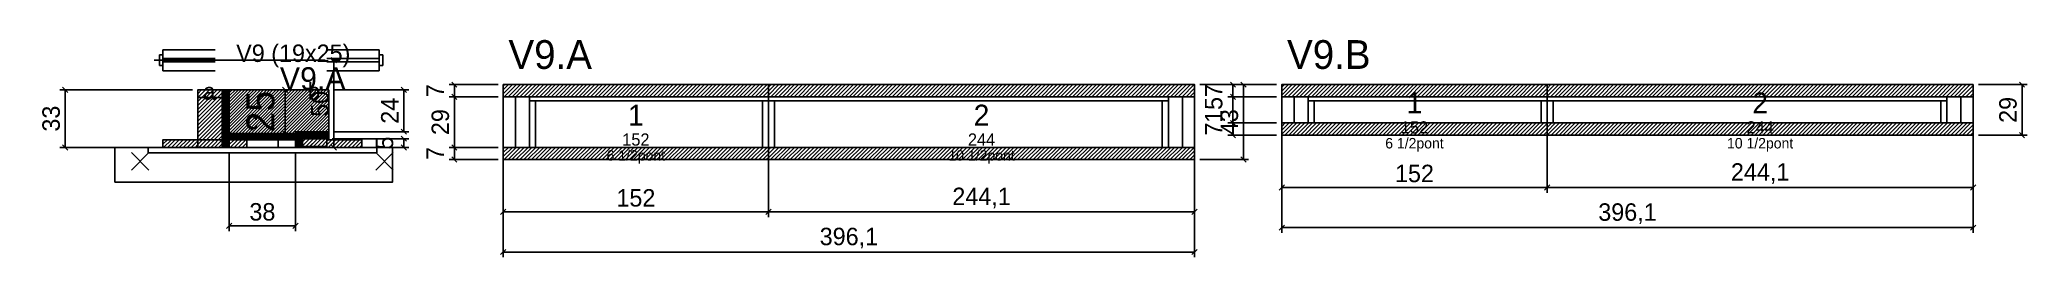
# Model space of a CAD drawing. Extents: x -69 to 1070, y -92 to 33.
import ezdxf
from ezdxf.enums import TextEntityAlignment as Align

# ---------------------------------------------------------------- set-up
doc = ezdxf.new("R2010")
doc.units = 0
for name, color, linetype in [('5', 5, 'Continuous'), ('barrote', 126, 'Continuous'), ('CONCRETO', 251, 'Continuous'), ('COTA', 241, 'Continuous'), ('Cota Seção (2x)', 241, 'Continuous'), ('detalhes', 7, 'Continuous'), ('Hachura', 251, 'Continuous'), ('Madeira', 126, 'Continuous'), ('NOMENCLATURA', 7, 'Continuous'), ('Painéis', 200, 'Continuous'), ('presilha', 224, 'Continuous'), ('SARR_2.2x7', 40, 'Continuous'), ('SARR_3.5x7', 81, 'Continuous'), ('SCO-___-LAJ', 224, 'Continuous'), ('TENSOR', 224, 'Continuous'), ('texto', 7, 'Continuous'), ('Texto Seção', 7, 'Continuous')]:
    doc.layers.add(name, color=color, linetype=linetype)
doc.dimstyles.new('PAINEL', dxfattribs={"dimtxt": 10, "dimasz": 3, "dimexe": 3, "dimexo": 3, "dimgap": 3, "dimtad": 1, "dimblk": 'OBLIQUE', "dimblk1": 'OBLIQUE', "dimcen": 2.5, "dimclrd": 4, "dimclre": 4, "dimclrt": 240, "dimazin": 3, "dimtfac": 1, "dimtmove": 0, "dimatfit": 3})
doc.dimstyles.new('SECAO2X', dxfattribs={"dimtxt": 16, "dimasz": 3, "dimexe": 3, "dimexo": 3, "dimgap": 3, "dimtad": 1, "dimblk": 'OBLIQUE', "dimblk1": 'OBLIQUE', "dimcen": 2.5, "dimclrd": 4, "dimclre": 4, "dimclrt": 240, "dimazin": 3, "dimtfac": 1, "dimtmove": 0, "dimatfit": 3})

# ---------------------------------------------------------------- blocks, each defined once
blk = doc.blocks.new('_OBLIQUE')
at = {"color": 0, "linetype": 'BYBLOCK'}
blk.add_line((-0.5, -0.5), (0.5, 0.5), dxfattribs=at)

msp = doc.modelspace()

# ---------------------------------------------------------------- hatches: boundary and pattern name
at = {"layer": 'COTA'}
h = msp.add_hatch(dxfattribs=at)
h.set_pattern_fill('ANSI31', scale=0.4)
h.paths.add_polyline_path([(40, -21), (40, 4), (97, 4), (97, -20), (78, -20), (78, -21)])
h = msp.add_hatch(dxfattribs=at)
h.set_pattern_fill('ANSI31', scale=0.5)
h.paths.add_polyline_path([(197, 0), (349, 0), (349, 7), (197, 7)])
h = msp.add_hatch(dxfattribs=at)
h.set_pattern_fill('ANSI31', scale=0.5)
h.paths.add_polyline_path([(349, 0), (593.1, 0), (593.1, 7), (349, 7)])
h = msp.add_hatch(dxfattribs=at)
h.set_pattern_fill('ANSI31', scale=0.5)
h.paths.add_polyline_path([(643.1, 0), (795.1, 0), (795.1, 7), (643.1, 7)])
h = msp.add_hatch(dxfattribs=at)
h.set_pattern_fill('ANSI31', scale=0.5)
h.paths.add_polyline_path([(795.1, 0), (1039.2, 0), (1039.2, 7), (795.1, 7)])
h = msp.add_hatch(dxfattribs=at)
h.set_pattern_fill('ANSI31', scale=0.5)
h.paths.add_polyline_path([(643.1, -22), (795.1, -22), (795.1, -15), (643.1, -15)])
h = msp.add_hatch(dxfattribs=at)
h.set_pattern_fill('ANSI31', scale=0.5)
h.paths.add_polyline_path([(795.1, -22), (1039.2, -22), (1039.2, -15), (795.1, -15)])
h = msp.add_hatch(dxfattribs=at)
h.set_pattern_fill('ANSI31', scale=0.5)
h.paths.add_polyline_path([(197, -36), (349, -36), (349, -29), (197, -29)])
h = msp.add_hatch(dxfattribs=at)
h.set_pattern_fill('ANSI31', scale=0.5)
h.paths.add_polyline_path([(349, -36), (593.1, -36), (593.1, -29), (349, -29)])
at = {"layer": 'Hachura'}
h = msp.add_hatch(dxfattribs=at)
h.set_pattern_fill('ANSI31', scale=0.5)
h.paths.add_polyline_path([(22, -29), (36, -29), (36, 4), (22, 4)])
h = msp.add_hatch(dxfattribs=at)
h.set_pattern_fill('ANSI31', scale=0.5)
h.paths.add_polyline_path([(22, -0.4), (36, -0.4), (36, 4), (22, 4)])
h = msp.add_hatch(dxfattribs=at)
h.set_pattern_fill('SOLID')
h.paths.add_polyline_path([(36, -29), (40, -29), (40, 4), (36, 4)])
h = msp.add_hatch(dxfattribs=at)
h.set_pattern_fill('SOLID')
h.paths.add_polyline_path([(40, -24.6), (78, -24.6), (78, -21), (40, -21)])
h = msp.add_hatch(dxfattribs=at)
h.set_pattern_fill('SOLID')
h.paths.add_polyline_path([(78, -24), (97, -24), (97, -20), (78, -20)])
h = msp.add_hatch(dxfattribs=at)
h.set_pattern_fill('ANSI31', scale=0.5)
h.paths.add_polyline_path([(2, -29), (22, -29), (22, -24.6), (2, -24.6)])
h = msp.add_hatch(dxfattribs=at)
h.set_pattern_fill('ANSI31', scale=0.5)
h.paths.add_polyline_path([(40, -29), (50, -29), (50, -24.6), (40, -24.6)])
h = msp.add_hatch(dxfattribs=at)
h.set_pattern_fill('SOLID')
h.paths.add_polyline_path([(78, -29), (82, -29), (82, -24), (78, -24)])
h = msp.add_hatch(dxfattribs=at)
h.set_pattern_fill('ANSI31', scale=0.5)
h.paths.add_polyline_path([(82, -29), (96, -29), (96, -24), (82, -24)])
h = msp.add_hatch(dxfattribs=at)
h.set_pattern_fill('ANSI31', scale=0.5)
h.paths.add_polyline_path([(82, -28.4), (96, -28.4), (96, -24), (82, -24)])
h = msp.add_hatch(dxfattribs=at)
h.set_pattern_fill('ANSI31', scale=0.5)
h.paths.add_polyline_path([(96, -29), (116, -29), (116, -24.6), (96, -24.6)])

# ---------------------------------------------------------------- linework, layer by layer
for p, q in [((0, 24), (0, 18)), ((2, 24), (0, 24)), ((2, 27), (32, 27)), ((2, 27), (2, 15)), ((96, 27), (126, 27)), ((126, 27), (126, 15)), ((126, 24), (128, 24)), ((128, 24), (128, 18)), ((2, 18), (0, 18)), ((2, 22), (32, 22)), ((2, 20), (32, 20)), ((2, 15), (32, 15)), ((96, 22), (126, 22)), ((96, 20), (126, 20)), ((96, 15), (126, 15)), ((126, 18), (128, 18))]:
    msp.add_line(p, q)
at = {"layer": 'barrote'}
msp.add_lwpolyline([(-25.5, -49), (133.5, -49), (133.5, -29), (-25.5, -29)], close=True, dxfattribs=at)
at = {"layer": 'CONCRETO'}
msp.add_lwpolyline([(40, -21), (40, 4), (97, 4), (97, -20), (78, -20), (78, -21)], close=True, dxfattribs=at)
at = {"layer": 'Madeira'}
for points in [[(22, -29), (36, -29), (36, 4), (22, 4)], [(22, -0.4), (36, -0.4), (36, 4), (22, 4)], [(2, -29), (22, -29), (22, -24.6), (2, -24.6)], [(22, -29), (36, -29), (36, -24.6), (22, -24.6)], [(40, -29), (50, -29), (50, -24.6), (40, -24.6)], [(68, -29), (78, -29), (78, -24.6), (68, -24.6)], [(82, -29), (96, -29), (96, -24), (82, -24)], [(82, -28.4), (96, -28.4), (96, -24), (82, -24)], [(96, -29), (116, -29), (116, -24.6), (96, -24.6)]]:
    msp.add_lwpolyline(points, close=True, dxfattribs=at)
at = {"layer": 'Painéis'}
for p, q in [((197, 0), (349, 0)), ((197, -29), (197, 0)), ((349, -29), (349, 0)), ((349, -29), (349, 0)), ((349, 0), (593.1, 0)), ((349, -29), (349, 0)), ((593.1, -29), (593.1, 0)), ((643.1, 0), (795.1, 0)), ((643.1, -15), (643.1, 0)), ((795.1, -15), (795.1, 0)), ((795.1, -15), (795.1, 0)), ((795.1, 0), (1039.2, 0)), ((795.1, -15), (795.1, 0)), ((1039.2, -15), (1039.2, 0)), ((643.1, -15), (795.1, -15)), ((795.1, -15), (1039.2, -15)), ((197, -29), (349, -29)), ((349, -29), (593.1, -29))]:
    msp.add_line(p, q, dxfattribs=at)
for points in [[(36, -29), (40, -29), (40, 4), (36, 4)], [(40, -24.6), (78, -24.6), (78, -21), (40, -21)], [(78, -24), (97, -24), (97, -20), (78, -20)], [(78, -29), (82, -29), (82, -24), (78, -24)]]:
    msp.add_lwpolyline(points, close=True, dxfattribs=at)
at = {"layer": 'presilha'}
for p, q in [((-16, -42), (-6, -32)), ((-16, -32), (-6, -42)), ((124, -42), (134, -32)), ((124, -32), (134, -42))]:
    msp.add_line(p, q, dxfattribs=at)
at = {"layer": 'SARR_2.2x7'}
for p, q in [((204, -29), (204, 0)), ((586.1, -29), (586.1, 0)), ((650.1, -15), (650.1, 0)), ((1032.2, -15), (1032.2, 0)), ((212, -2.2), (349, -2.2)), ((349, -2.2), (578.1, -2.2)), ((658.1, -2.2), (795.1, -2.2)), ((795.1, -2.2), (1024.2, -2.2))]:
    msp.add_line(p, q, dxfattribs=at)
at = {"layer": 'SARR_3.5x7'}
for p, q in [((212, -29), (212, 0)), ((349, -29), (349, 0)), ((349, -29), (349, 0)), ((578.1, -29), (578.1, 0)), ((658.1, -15), (658.1, 0)), ((795.1, -15), (795.1, 0)), ((795.1, -15), (795.1, 0)), ((1024.2, -15), (1024.2, 0)), ((215.5, -29), (215.5, -2.2)), ((345.5, -29), (345.5, -2.2)), ((352.5, -29), (352.5, -2.2)), ((574.6, -29), (574.6, -2.2)), ((661.6, -15), (661.6, -2.2)), ((791.6, -15), (791.6, -2.2)), ((798.6, -15), (798.6, -2.2)), ((1020.7, -15), (1020.7, -2.2)), ((658.1, -15), (661.6, -15)), ((791.6, -15), (795.1, -15)), ((795.1, -15), (798.6, -15)), ((1020.7, -15), (1024.2, -15)), ((212, -29), (215.5, -29)), ((345.5, -29), (349, -29)), ((349, -29), (352.5, -29)), ((574.6, -29), (578.1, -29))]:
    msp.add_line(p, q, dxfattribs=at)
at = {"layer": 'SCO-___-LAJ'}
for points in [[(197, 0), (349, 0), (349, 7), (197, 7)], [(349, 0), (593.1, 0), (593.1, 7), (349, 7)], [(643.1, 0), (795.1, 0), (795.1, 7), (643.1, 7)], [(795.1, 0), (1039.2, 0), (1039.2, 7), (795.1, 7)], [(643.1, -22), (795.1, -22), (795.1, -15), (643.1, -15)], [(795.1, -22), (1039.2, -22), (1039.2, -15), (795.1, -15)], [(-6.5, -32.2), (124.5, -32.2), (124.5, -29), (-6.5, -29)], [(197, -36), (349, -36), (349, -29), (197, -29)], [(349, -36), (593.1, -36), (593.1, -29), (349, -29)]]:
    msp.add_lwpolyline(points, close=True, dxfattribs=at)
at = {"layer": 'TENSOR'}
msp.add_line((-3, 21), (95, 21), dxfattribs=at)

# ---------------------------------------------------------------- texts
at = {"layer": '5'}
for s, height, p in [('1', 12, (719.1, -3.5)), ('2', 12, (917.15, -3.5)), ('1', 12, (273, -10.5)), ('2', 12, (471.05, -10.5)), ('152', 7, (273, -24.5)), ('244', 7, (471.05, -24.5)), ('152', 7, (719.1, -17.5)), ('244', 7, (917.15, -17.5))]:
    msp.add_text(s, height=height, dxfattribs=at).set_placement(p, align=Align.MIDDLE_CENTER)
at = {"layer": 'detalhes'}
for s, p in [('a', (25, -1.7)), ('b', (85, -1.7)), ('c', (50, -18.5))]:
    msp.add_text(s, height=9.6, dxfattribs=at).set_placement(p)
at = {"layer": 'NOMENCLATURA'}
for s, p in [('V9.A', (200, 16)), ('V9.B', (646.1, 16))]:
    msp.add_text(s, height=16.5, dxfattribs=at).set_placement(p)
at = {"layer": 'texto', "char_height": 6, "attachment_point": 5}
for s, insert in [('6 1/2pont', (273, -34.5)), ('10 1/2pont', (471.05, -34.5)), ('6 1/2pont', (719.1, -27.5)), ('10 1/2pont', (917.15, -27.5))]:
    msp.add_mtext(s, dxfattribs=dict(at, insert=insert))
at = {"layer": 'Texto Seção'}
for s, height, p in [('V9 (19x25)', 10, (44, 20)), ('V9.A', 13, (69, 4))]:
    msp.add_text(s, height=height, dxfattribs=at).set_placement(p)

# ---------------------------------------------------------------- dimensions: what is measured, and where the dimension line sits
at = {"layer": 'COTA'}
for base, p1, p2 in [((100, -29), (96, -29), (96, 21)), ((-54, -29), (2, -29), (22, 4)), ((140, -20), (97, -20), (97, 4)), ((169, 0), (197, 0), (197, 7)), ((169, -29), (197, -29), (197, 0)), ((621.1, -36), (593.1, -36), (593.1, 7)), ((615.1, 0), (643.1, 0), (643.1, 7)), ((615.1, -15), (643.1, -15), (643.1, 0)), ((1067.2, -22), (1039.2, -22), (1039.2, 7)), ((140, -29), (96, -29), (96, -24)), ((615.1, -22), (643.1, -22), (643.1, -15)), ((169, -36), (197, -36), (197, -29))]:
    msp.add_linear_dim(base=base, p1=p1, p2=p2, angle=90, dimstyle='PAINEL', dxfattribs=at).render()
for base, p1, p2 in [((643.1, -52), (643.1, -15), (795.1, -15)), ((643.1, -75), (643.1, -15), (1039.2, -15)), ((795.1, -52), (795.1, -15), (1039.2, -15)), ((40, -74), (40, -29), (78, -29)), ((197, -66), (197, -29), (349, -29)), ((197, -89), (197, -29), (593.1, -29)), ((349, -66), (349, -29), (593.1, -29))]:
    msp.add_linear_dim(base=base, p1=p1, p2=p2, dimstyle='PAINEL', dxfattribs=at).render()
at = {"layer": 'Cota Seção (2x)'}
msp.add_linear_dim(base=(72, -21), p1=(40, -21), p2=(40, 4), angle=90, dimstyle='SECAO2X', dxfattribs=at).render()

doc.saveas('drawing.dxf')
